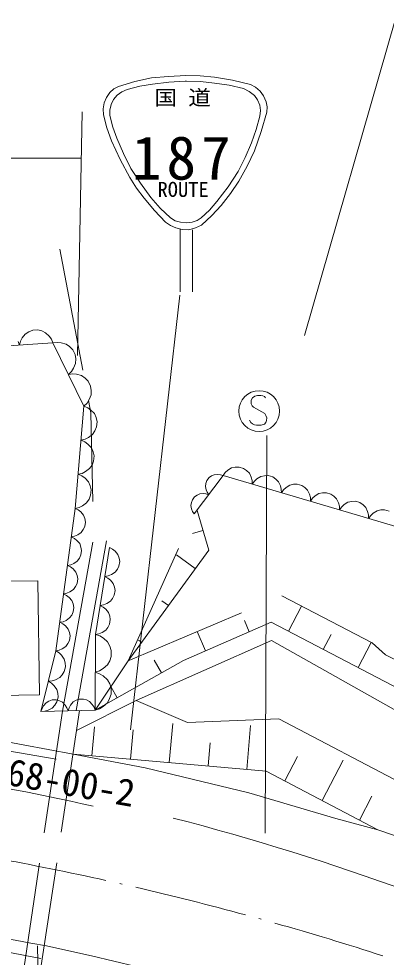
# Model space of a CAD drawing. Units: millimetres, scale not verified. Extents: x -19874 to 620126, y -204109 to 155891.
# Drawn here: x 176560 to 194472, y 67727 to 113452 of the extents above; entities that cross this region are included whole.
import ezdxf
from ezdxf.enums import TextEntityAlignment as Align

# ---------------------------------------------------------------- set-up
doc = ezdxf.new("R2010")
doc.units = ezdxf.units.MM
doc.header["$LTSCALE"] = 1000
doc.linetypes.add('DASHED', pattern=[7.5, 6, -1.5])
doc.linetypes.add('DASHED_SPACED', pattern=[12, 6, -6])
doc.layers.add('S-BGD', color=7, linetype='Continuous', lineweight=13)
doc.styles.add('ＭＳ ゴシック', font='')
doc.styles.get('ＭＳ ゴシック').set_extended_font_data('MS Gothic')

msp = doc.modelspace()

# ---------------------------------------------------------------- linework, layer by layer
at = {"layer": 'S-BGD'}
for p, q in [((194917, 113452), (190490, 98018)), ((183861, 110639), (184711, 110689)), ((184711, 110689), (185403, 110675)), ((185403, 110675), (186097, 110599)), ((181416, 110160), (182214, 110399)), ((182214, 110399), (183024, 110578)), ((182460, 110163), (183085, 110264)), ((183024, 110578), (183861, 110639)), ((183085, 110264), (183870, 110370)), ((183870, 110370), (184666, 110416)), ((184666, 110416), (184696, 110417)), ((184696, 110417), (184735, 110417)), ((184735, 110417), (185421, 110399)), ((185421, 110399), (186104, 110321)), ((186097, 110599), (186982, 110453)), ((186104, 110321), (186818, 110217)), ((186818, 110217), (187514, 110054)), ((186982, 110453), (187849, 110250)), ((187849, 110250), (188103, 110116)), ((180839, 109615), (181004, 109857)), ((181004, 109857), (181193, 110034)), ((181193, 110034), (181416, 110160)), ((181353, 109723), (181579, 109886)), ((181579, 109886), (181844, 110002)), ((181844, 110002), (182460, 110163)), ((187514, 110054), (187795, 109914)), ((187795, 109914), (188052, 109718)), ((188103, 110116), (188323, 109932)), ((188323, 109932), (188494, 109691)), ((180681, 109058), (180729, 109349)), ((180729, 109349), (180839, 109615)), ((181002, 109004), (181067, 109282)), ((181067, 109282), (181181, 109514)), ((181181, 109514), (181353, 109723)), ((188052, 109718), (188202, 109504)), ((188202, 109504), (188305, 109247)), ((188494, 109691), (188617, 109411)), ((188617, 109411), (188666, 109161)), ((179649, 108918), (179423, 97053)), ((180695, 108773), (180681, 109058)), ((180999, 108731), (181002, 109004)), ((188305, 109247), (188341, 108986)), ((188341, 108986), (188316, 108714)), ((188656, 108902), (188383, 107960)), ((188666, 109161), (188656, 108902)), ((180858, 108131), (180695, 108773)), ((181143, 108176), (180999, 108731)), ((188316, 108714), (188137, 108051)), ((181079, 107510), (180858, 108131)), ((181347, 107636), (181143, 108176)), ((188137, 108051), (187900, 107403)), ((188383, 107960), (188048, 107025)), ((181499, 106601), (181079, 107510)), ((181659, 106883), (181347, 107636)), ((187900, 107403), (187602, 106695)), ((188048, 107025), (187698, 106265)), ((130502, 106661), (179606, 106661)), ((181970, 105724), (181499, 106601)), ((182026, 106155), (181659, 106883)), ((187602, 106695), (187251, 106015)), ((182487, 105434), (182026, 106155)), ((187698, 106265), (187294, 105535)), ((182295, 105200), (181970, 105724)), ((187251, 106015), (186760, 105269)), ((182669, 104712), (182295, 105200)), ((182998, 104748), (182487, 105434)), ((186760, 105269), (186214, 104548)), ((187294, 105535), (186883, 104932)), ((183172, 104109), (182669, 104712)), ((183456, 104229), (182998, 104748)), ((186883, 104932), (186419, 104359)), ((186214, 104548), (185860, 104133)), ((186419, 104359), (185966, 103860)), ((183717, 103550), (183172, 104109)), ((183960, 103748), (183456, 104229)), ((185860, 104133), (185457, 103754)), ((185966, 103860), (185468, 103402)), ((183961, 103379), (183717, 103550)), ((184188, 103613), (183960, 103748)), ((184222, 103267), (183961, 103379)), ((184442, 103535), (184188, 103613)), ((184726, 103504), (184442, 103535)), ((185008, 103534), (184726, 103504)), ((185250, 103618), (185008, 103534)), ((185468, 103402), (185175, 103259)), ((185457, 103754), (185250, 103618)), ((184531, 103188), (184222, 103267)), ((184435, 100154), (184435, 103203)), ((184848, 103170), (184531, 103188)), ((185175, 103259), (184848, 103170)), ((185035, 103165), (185035, 100154)), ((184417, 99978), (181999, 78804)), ((176732, 97902), (176649, 97738)), ((176878, 98092), (176732, 97902)), ((177051, 98201), (176878, 98092)), ((177238, 98275), (177051, 98201)), ((177490, 98292), (177238, 98275)), ((177685, 98244), (177490, 98292)), ((177870, 98158), (177685, 98244)), ((178041, 97990), (177870, 98158)), ((178149, 97838), (178041, 97990)), ((173344, 97329), (178222, 97655)), ((176596, 97546), (176523, 97729)), ((176649, 97738), (176596, 97546)), ((178222, 97655), (178149, 97838)), ((178429, 97681), (178222, 97655)), ((178222, 97655), (179740, 94583)), ((178622, 97666), (178429, 97681)), ((178865, 97600), (178622, 97666)), ((179041, 97477), (178865, 97600)), ((179188, 97325), (179041, 97477)), ((179305, 97087), (179188, 97325)), ((179337, 96878), (179305, 97087)), ((179233, 96430), (179328, 96663)), ((179328, 96663), (179337, 96878)), ((178981, 96119), (179129, 96264)), ((179188, 96145), (178981, 96119)), ((179129, 96264), (179233, 96430)), ((179381, 96130), (179188, 96145)), ((179624, 96064), (179381, 96130)), ((179800, 95941), (179624, 96064)), ((179947, 95789), (179800, 95941)), ((180064, 95551), (179947, 95789)), ((179992, 94894), (180087, 95127)), ((180096, 95342), (180064, 95551)), ((180087, 95127), (180096, 95342)), ((179740, 94583), (179888, 94728)), ((179888, 94728), (179992, 94894)), ((187894, 94877), (187889, 94762)), ((187889, 94762), (187894, 94687)), ((187959, 94987), (187894, 94877)), ((187894, 94687), (187934, 94587)), ((188069, 95062), (187959, 94987)), ((188199, 95097), (188069, 95062)), ((188354, 95097), (188199, 95097)), ((188459, 95077), (188354, 95097)), ((188534, 95042), (188459, 95077)), ((188589, 94982), (188534, 95042)), ((179740, 94583), (179306, 89596)), ((179925, 94500), (179740, 94583)), ((180079, 94390), (179925, 94500)), ((180248, 94212), (180079, 94390)), ((180332, 94021), (180248, 94212)), ((187934, 94587), (188004, 94532)), ((188004, 94532), (188549, 94217)), ((188549, 94217), (188609, 94127)), ((180377, 93820), (180332, 94021)), ((180355, 93563), (180377, 93820)), ((187874, 93787), (187804, 93902)), ((187954, 93712), (187874, 93787)), ((188604, 93787), (188534, 93697)), ((188639, 93882), (188604, 93787)), ((188609, 94127), (188649, 94002)), ((188649, 94002), (188639, 93882)), ((180160, 93198), (180275, 93373)), ((180275, 93373), (180355, 93563)), ((188049, 93667), (187954, 93712)), ((188149, 93652), (188049, 93667)), ((188379, 93652), (188149, 93652)), ((188534, 93697), (188379, 93652)), ((179595, 92921), (179792, 92967)), ((179781, 92838), (179595, 92921)), ((179934, 92728), (179781, 92838)), ((179792, 92967), (179963, 93052)), ((179963, 93052), (180160, 93198)), ((188660, 93143), (188563, 73771)), ((180103, 92550), (179934, 92728)), ((180187, 92359), (180103, 92550)), ((180232, 92158), (180187, 92359)), ((180210, 91900), (180232, 92158)), ((179818, 91390), (180015, 91536)), ((180015, 91536), (180131, 91710)), ((180131, 91710), (180210, 91900)), ((186751, 91452), (186629, 91337)), ((186935, 91567), (186751, 91452)), ((187116, 91606), (186935, 91567)), ((187298, 91611), (187116, 91606)), ((187518, 91546), (187298, 91611)), ((187669, 91444), (187518, 91546)), ((179451, 91259), (179647, 91304)), ((179636, 91176), (179451, 91259)), ((179790, 91066), (179636, 91176)), ((179647, 91304), (179818, 91390)), ((179959, 90888), (179790, 91066)), ((185114, 89332), (186524, 91191)), ((185836, 91094), (185727, 90950)), ((185954, 91177), (185836, 91094)), ((186087, 91237), (185954, 91177)), ((186258, 91250), (186087, 91237)), ((186391, 91237), (186258, 91250)), ((186524, 91191), (186391, 91237)), ((186629, 91337), (186524, 91191)), ((186524, 91191), (197870, 87858)), ((187800, 91313), (187669, 91444)), ((187893, 91116), (187800, 91313)), ((187937, 90953), (187893, 91116)), ((188169, 91035), (188047, 90921)), ((188353, 91150), (188169, 91035)), ((188534, 91190), (188353, 91150)), ((188717, 91194), (188534, 91190)), ((188937, 91129), (188717, 91194)), ((189088, 91027), (188937, 91129)), ((189219, 90896), (189088, 91027)), ((180043, 90696), (179959, 90888)), ((180088, 90496), (180043, 90696)), ((185679, 90815), (185657, 90670)), ((185657, 90670), (185690, 90502)), ((185727, 90950), (185679, 90815)), ((187943, 90774), (187937, 90953)), ((188047, 90921), (187943, 90774)), ((189311, 90700), (189219, 90896)), ((189355, 90536), (189311, 90700)), ((189361, 90358), (189355, 90536)), ((189588, 90618), (189465, 90504)), ((189772, 90734), (189588, 90618)), ((189953, 90773), (189772, 90734)), ((190135, 90777), (189953, 90773)), ((190355, 90713), (190135, 90777)), ((190506, 90611), (190355, 90713)), ((190637, 90480), (190506, 90611)), ((179986, 90048), (180065, 90238)), ((180065, 90238), (180088, 90496)), ((185131, 90165), (185022, 90021)), ((185249, 90248), (185131, 90165)), ((185382, 90308), (185249, 90248)), ((185553, 90321), (185382, 90308)), ((185686, 90308), (185553, 90321)), ((185819, 90262), (185686, 90308)), ((185690, 90502), (185741, 90380)), ((185741, 90380), (185819, 90262)), ((189465, 90504), (189361, 90358)), ((190729, 90283), (190637, 90480)), ((190774, 90120), (190729, 90283)), ((190779, 89941), (190774, 90120)), ((190884, 90087), (190779, 89941)), ((191006, 90202), (190884, 90087)), ((191190, 90317), (191006, 90202)), ((191371, 90356), (191190, 90317)), ((191553, 90361), (191371, 90356)), ((191773, 90296), (191553, 90361)), ((191924, 90194), (191773, 90296)), ((192055, 90063), (191924, 90194)), ((179306, 89596), (179503, 89642)), ((179503, 89642), (179674, 89728)), ((179674, 89728), (179870, 89874)), ((179870, 89874), (179986, 90048)), ((184974, 89885), (184952, 89741)), ((184952, 89741), (184985, 89573)), ((185022, 90021), (184974, 89885)), ((192147, 89866), (192055, 90063)), ((192192, 89703), (192147, 89866)), ((192197, 89524), (192192, 89703)), ((192302, 89671), (192197, 89524)), ((192424, 89785), (192302, 89671)), ((192608, 89901), (192424, 89785)), ((192789, 89940), (192608, 89901)), ((192971, 89944), (192789, 89940)), ((193191, 89879), (192971, 89944)), ((193342, 89777), (193191, 89879)), ((193473, 89646), (193342, 89777)), ((193566, 89450), (193473, 89646)), ((179306, 89596), (178367, 82658)), ((179458, 89519), (179306, 89596)), ((179583, 89421), (179458, 89519)), ((179717, 89265), (179583, 89421)), ((179780, 89101), (179717, 89265)), ((184985, 89573), (185035, 89450)), ((185035, 89450), (185114, 89332)), ((185257, 89491), (185821, 87560)), ((193610, 89286), (193566, 89450)), ((193615, 89108), (193610, 89286)), ((193720, 89254), (193615, 89108)), ((193842, 89369), (193720, 89254)), ((194026, 89484), (193842, 89369)), ((194207, 89523), (194026, 89484)), ((194389, 89527), (194207, 89523)), ((194609, 89463), (194389, 89527)), ((179706, 88560), (179781, 88716)), ((179810, 88931), (179780, 89101)), ((179781, 88716), (179810, 88931)), ((179285, 88239), (179432, 88304)), ((179432, 88304), (179602, 88419)), ((179602, 88419), (179706, 88560)), ((185539, 88526), (185024, 88375)), ((180171, 87943), (178689, 79724)), ((179118, 88209), (179285, 88239)), ((179270, 88132), (179118, 88209)), ((179395, 88034), (179270, 88132)), ((180843, 88010), (179352, 79742)), ((179529, 87878), (179395, 88034)), ((179592, 87714), (179529, 87878)), ((179622, 87544), (179592, 87714)), ((179593, 87329), (179622, 87544)), ((180297, 83456), (180983, 87697)), ((181137, 87614), (180983, 87697)), ((181262, 87511), (181137, 87614)), ((181395, 87348), (181262, 87511)), ((181454, 87178), (181395, 87348)), ((185821, 87560), (181887, 82173)), ((179097, 86852), (179244, 86917)), ((179244, 86917), (179415, 87031)), ((179415, 87031), (179518, 87173)), ((179518, 87173), (179593, 87329)), ((181445, 86785), (181481, 87004)), ((181481, 87004), (181454, 87178)), ((185165, 86662), (184254, 87327)), ((178930, 86821), (179097, 86852)), ((179082, 86744), (178930, 86821)), ((179207, 86646), (179082, 86744)), ((179341, 86490), (179207, 86646)), ((179404, 86326), (179341, 86490)), ((181077, 86373), (181255, 86485)), ((181255, 86485), (181365, 86627)), ((181365, 86627), (181445, 86785)), ((174243, 86026), (177492, 86073)), ((177492, 86073), (177573, 80509)), ((179434, 86156), (179404, 86326)), ((179405, 85941), (179434, 86156)), ((180755, 86283), (180926, 86310)), ((180908, 86200), (180755, 86283)), ((181033, 86097), (180908, 86200)), ((180926, 86310), (181077, 86373)), ((181166, 85934), (181033, 86097)), ((178909, 85464), (179056, 85529)), ((179056, 85529), (179227, 85644)), ((179227, 85644), (179331, 85785)), ((179331, 85785), (179405, 85941)), ((181226, 85765), (181166, 85934)), ((181216, 85371), (181252, 85590)), ((181252, 85590), (181226, 85765)), ((178743, 85434), (178909, 85464)), ((178895, 85356), (178743, 85434)), ((179019, 85258), (178895, 85356)), ((179153, 85102), (179019, 85258)), ((179216, 84938), (179153, 85102)), ((180849, 84959), (181027, 85072)), ((181027, 85072), (181137, 85213)), ((181137, 85213), (181216, 85371)), ((183854, 84866), (183535, 85099)), ((179246, 84768), (179216, 84938)), ((179217, 84553), (179246, 84768)), ((180526, 84870), (180697, 84896)), ((180680, 84787), (180526, 84870)), ((180804, 84683), (180680, 84787)), ((180697, 84896), (180849, 84959)), ((180937, 84520), (180804, 84683)), ((189711, 83613), (190346, 84828)), ((178721, 84076), (178868, 84141)), ((178868, 84141), (179039, 84256)), ((179039, 84256), (179143, 84397)), ((179143, 84397), (179217, 84553)), ((180997, 84351), (180937, 84520)), ((180988, 83957), (181023, 84176)), ((181023, 84176), (180997, 84351)), ((178555, 84046), (178721, 84076)), ((178707, 83969), (178555, 84046)), ((178831, 83871), (178707, 83969)), ((178965, 83715), (178831, 83871)), ((179028, 83551), (178965, 83715)), ((180798, 83658), (180908, 83800)), ((180908, 83800), (180988, 83957)), ((188864, 84056), (184594, 82187)), ((187797, 83588), (187558, 84133)), ((199031, 78745), (188864, 84056)), ((179058, 83381), (179028, 83551)), ((179029, 83166), (179058, 83381)), ((180282, 79767), (180297, 83456)), ((180297, 83456), (180469, 83483)), ((180509, 83381), (180297, 83456)), ((180469, 83483), (180620, 83545)), ((180689, 83275), (180509, 83381)), ((180620, 83545), (180798, 83658)), ((180891, 83094), (180689, 83275)), ((185662, 82654), (185252, 83591)), ((191406, 82728), (191788, 83459)), ((178680, 82754), (178851, 82868)), ((178851, 82868), (178955, 83010)), ((178955, 83010), (179029, 83166)), ((181001, 82891), (180891, 83094)), ((181069, 82674), (181001, 82891)), ((182281, 80232), (188880, 83154)), ((182542, 83071), (182391, 83182)), ((188880, 83154), (197764, 78159)), ((193100, 81843), (193738, 83064)), ((178367, 82658), (177644, 79695)), ((178367, 82658), (178533, 82689)), ((178523, 82557), (178367, 82658)), ((178646, 82437), (178523, 82557)), ((178533, 82689), (178680, 82754)), ((178774, 82253), (178646, 82437)), ((180997, 82171), (181068, 82388)), ((181068, 82388), (181069, 82674)), ((178823, 82068), (178774, 82253)), ((178780, 81651), (178836, 81881)), ((178836, 81881), (178823, 82068)), ((184594, 82187), (180282, 79767)), ((180682, 81790), (180886, 81969)), ((180886, 81969), (180997, 82171)), ((183516, 81582), (183168, 82202)), ((178554, 81349), (178682, 81490)), ((178682, 81490), (178780, 81651)), ((180290, 81612), (180502, 81680)), ((180501, 81537), (180290, 81612)), ((180681, 81430), (180501, 81537)), ((180502, 81680), (180682, 81790)), ((180883, 81250), (180681, 81430)), ((178005, 81177), (178189, 81191)), ((178161, 81076), (178005, 81177)), ((178285, 80955), (178161, 81076)), ((178189, 81191), (178355, 81244)), ((178413, 80771), (178285, 80955)), ((178355, 81244), (178554, 81349)), ((180993, 81046), (180883, 81250)), ((181061, 80829), (180993, 81046)), ((177573, 80509), (174323, 80462)), ((178462, 80587), (178413, 80771)), ((178475, 80399), (178462, 80587)), ((180990, 80327), (181060, 80543)), ((181360, 80372), (181052, 80921)), ((181060, 80543), (181061, 80829)), ((177890, 80128), (177765, 79979)), ((178032, 80211), (177890, 80128)), ((178186, 80264), (178032, 80211)), ((178391, 80270), (178186, 80264)), ((178321, 80009), (178419, 80169)), ((178547, 80225), (178391, 80270)), ((178419, 80169), (178475, 80399)), ((178694, 80150), (178547, 80225)), ((178827, 80008), (178694, 80150)), ((179208, 80164), (179084, 80015)), ((179351, 80247), (179208, 80164)), ((179505, 80301), (179351, 80247)), ((179376, 78768), (182281, 80232)), ((179709, 80306), (179505, 80301)), ((179866, 80261), (179709, 80306)), ((180013, 80186), (179866, 80261)), ((180146, 80044), (180013, 80186)), ((180228, 79918), (180146, 80044)), ((180675, 79946), (180878, 80125)), ((180878, 80125), (180990, 80327)), ((182281, 80232), (184779, 79171)), ((177693, 79848), (177644, 79695)), ((177644, 79695), (180282, 79767)), ((177644, 79695), (177828, 79709)), ((177765, 79979), (177693, 79848)), ((177828, 79709), (177994, 79763)), ((177994, 79763), (178192, 79868)), ((178192, 79868), (178321, 80009)), ((178909, 79882), (178827, 80008)), ((178963, 79731), (178909, 79882)), ((179012, 79884), (178963, 79731)), ((179084, 80015), (179012, 79884)), ((180282, 79767), (180228, 79918)), ((180282, 79767), (180494, 79836)), ((180494, 79836), (180675, 79946)), ((183899, 77212), (184066, 79108)), ((184779, 79171), (189243, 79348)), ((189243, 79348), (204488, 71335)), ((180128, 77542), (180251, 78945)), ((182014, 77377), (182139, 78806)), ((187670, 76881), (187857, 79011)), ((175344, 78348), (179204, 77623)), ((185785, 77046), (185884, 78172)), ((188613, 76798), (179204, 77623)), ((179204, 77623), (182716, 76948)), ((189523, 76321), (190148, 77513)), ((191342, 75367), (192370, 77328)), ((182716, 76948), (187777, 75743)), ((194070, 73936), (188613, 76798)), ((187777, 75743), (192019, 74489)), ((193161, 74413), (193770, 75574)), ((192019, 74489), (194070, 73936)), ((202047, 71218), (194070, 73936)), ((177480, 68278), (177865, 39846))]:
    msp.add_line(p, q, dxfattribs=at)
at = {"layer": 'S-BGD', "linetype": 'DASHED'}
for p, q in [((178570, 102229), (180071, 94249)), ((180071, 94249), (180178, 89935)), ((178689, 79724), (176820, 67266)), ((179523, 79747), (177627, 67110)), ((175537, 77866), (178381, 77384))]:
    msp.add_line(p, q, dxfattribs=at)
at = {"layer": 'S-BGD', "linetype": 'DASHED_SPACED'}
for p, q in [((181887, 82173), (185114, 89332)), ((181887, 82173), (189381, 85330)), ((189381, 85330), (193785, 83040)), ((193785, 83040), (194439, 82461)), ((194439, 82461), (203096, 78183)), ((180282, 79767), (181887, 82173))]:
    msp.add_line(p, q, dxfattribs=at)
at = {"layer": 'S-BGD'}
msp.add_circle((188279, 94337), 995, dxfattribs=at)
for centre, radius, start, end in [((155023, -35867), 113770, 77.21749, 86.26363), ((152289, -47601), 126184, 64.48429, 75.40352), ((148937, -72379), 147334, 77.50635, 79.64838), ((147823, -92420), 163491, 79.39545, 96.73407), ((148937, -72379), 147334, 77.19397, 77.23859), ((148937, -72379), 147334, 74.78415, 76.92621), ((148175, -78254), 148860, 78.58554, 97.53635), ((148937, -72379), 147334, 74.47177, 74.51639), ((148937, -72379), 147334, 72.06198, 74.20401), ((143201, -92368), 164353, 65.30963, 77.80817)]:
    msp.add_arc(centre, radius, start, end, dxfattribs=at)

# ---------------------------------------------------------------- texts
at = {"layer": 'S-BGD', "style": 'ＭＳ ゴシック', "width": 1.1}
msp.add_text('国 道', height=733.1, dxfattribs=at).set_placement((183174, 109022), align=Align.BOTTOM_LEFT)
at = {"layer": 'S-BGD', "style": 'ＭＳ ゴシック'}
msp.add_text('ROUTE', height=733.1, dxfattribs=at).set_placement((183322, 104552), align=Align.BOTTOM_LEFT)
msp.add_text('18768-00-2', height=1320, rotation=350, dxfattribs=at).set_placement((173181, 76215), align=Align.BOTTOM_LEFT)
at = {"layer": 'S-BGD', "insert": (182066, 105580), "char_height": 2126, "attachment_point": 7, "style": 'ＭＳ ゴシック'}
msp.add_mtext('\\T1.17;187', dxfattribs=at)

doc.saveas('drawing.dxf')
